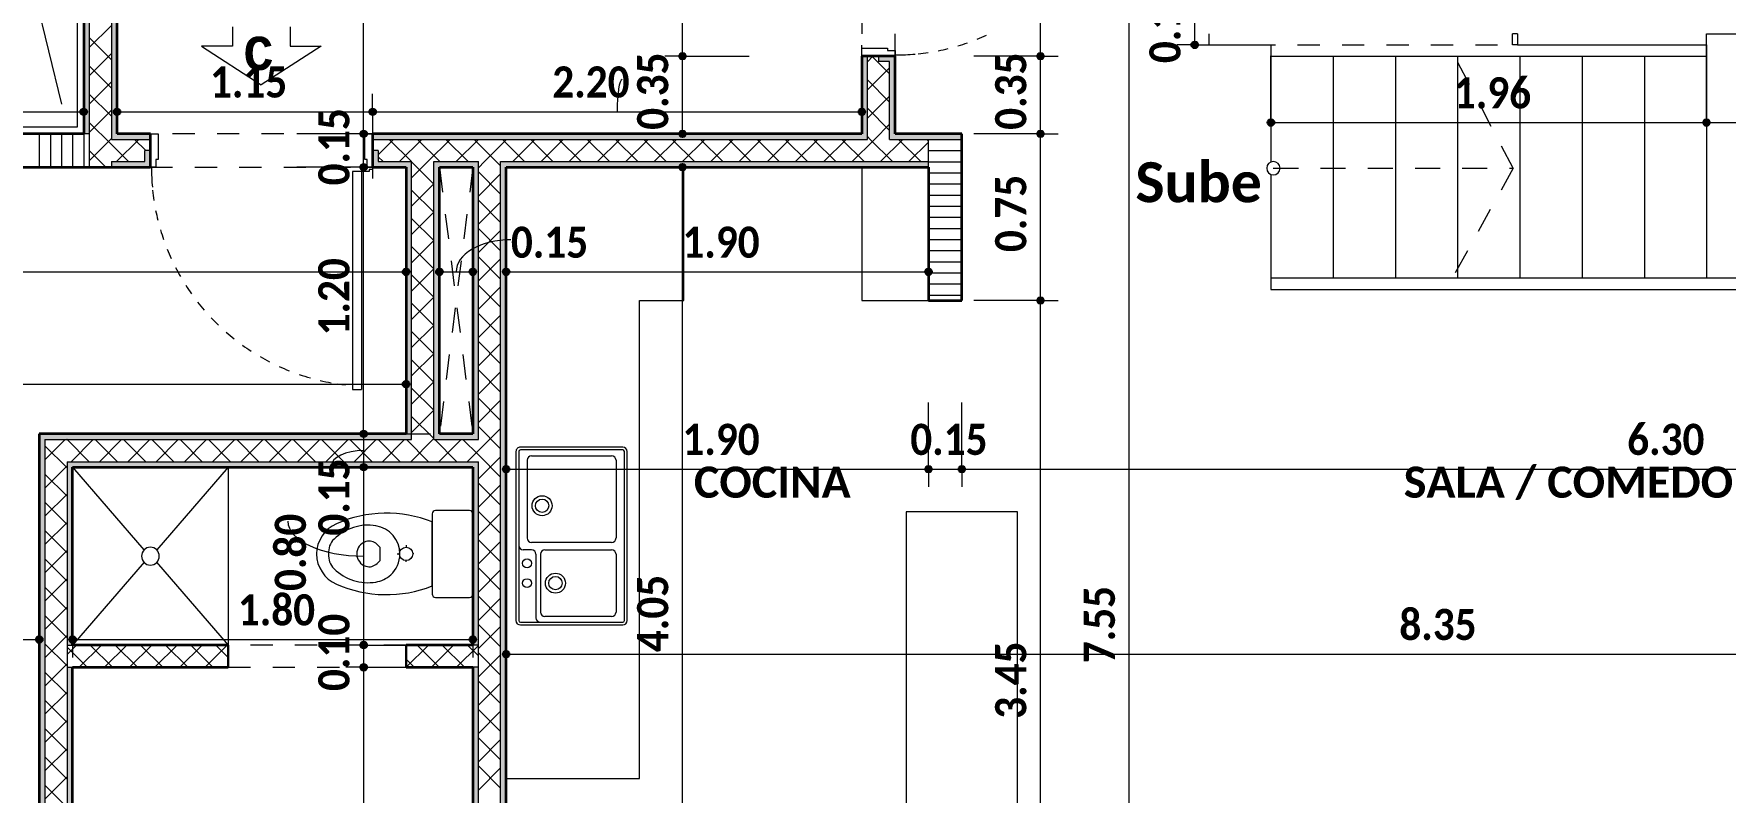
# Model space of a CAD drawing. Header units: metres. Extents: x -144 to 1000, y -717 to 29.
# Drawn here: x 789.2 to 796.81, y -564.94 to -561.53 of the extents above; entities that cross this region are included whole.
import ezdxf

# ---------------------------------------------------------------- set-up
doc = ezdxf.new("R2010")
doc.units = ezdxf.units.M
for name, pattern in [('Basculante', [0.11625, 0.075, -0.04125]), ('basculante modificado', [0.18, 0.1125, -0.0675]), ('Derribado', [0.36, 0.24, -0.12]), ('Trazo', [0.45, 0.225, -0.225])]:
    doc.linetypes.add(name, pattern=pattern)
doc.layers.get('0').update_dxf_attribs({"color": 1})
for name, color, linetype, lineweight in [('A-ANNO-DIMS', 1, 'Continuous', 9), ('A-DETL', 1, 'Continuous', 9), ('A-DETL-GENF', 1, 'Continuous', 9), ('A-DETL-MEDM', 1, 'Continuous', 30), ('A-DETL-THIN', 1, 'Continuous', 9), ('A-DOOR', 1, 'Continuous', 9), ('A-DOOR-FRAM', 1, 'Continuous', 9), ('A-DOOR-HDLN', 1, 'Trazo', 20), ('A-FLOR', 2, 'Continuous', 9), ('A-FLOR-OVHD', 7, 'Basculante', 9), ('A-WALL', 4, 'Continuous', 9), ('G-ANNO-TEXT', 2, 'Continuous', 9), ('G-IMPT', 1, 'Continuous', 9), ('P-SANR-FIXT', 1, 'Continuous', 9)]:
    doc.layers.add(name, color=color, linetype=linetype, lineweight=lineweight)
doc.layers.add('A-WALL-PATT', color=7, linetype='Continuous', lineweight=35, true_color=0x9c9c9c)
doc.styles.add('Calibri_B', font='calibrib.ttf', dxfattribs={"height": 0.165})
doc.styles.add('Calibri_B_1', font='calibrib.ttf', dxfattribs={"height": 0.135})
doc.styles.add('Calibri_B_6', font='calibrib.ttf', dxfattribs={"width": 0.9})
doc.styles.add('Courier New_B', font='courbd.ttf', dxfattribs={"height": 0.1125})

# ---------------------------------------------------------------- blocks, each defined once
blk = doc.blocks.new('LAVAMANO DE COCINA - LAVADERO COCINA_dwg-2002165-Nivel 13 DIM')
at = {"layer": 'G-IMPT'}
for p, q in [((-472.4197, -982.669), (-472.4197, -983.129)), ((-472.4072, -982.669), (-472.4072, -983.129)), ((-471.6397, -982.649), (-472.3997, -982.649)), ((-471.6397, -982.6615), (-472.3997, -982.6615)), ((-471.6322, -983.129), (-471.6322, -982.669)), ((-471.6197, -983.129), (-471.6197, -982.669)), ((-472.1014, -982.739), (-472.3872, -982.739)), ((-472.0814, -982.719), (-472.0814, -982.6815)), ((-472.0481, -983.079), (-472.0481, -982.719)), ((-471.6781, -982.699), (-472.0281, -982.699)), ((-471.6581, -982.719), (-471.6581, -983.079)), ((-472.3814, -983.079), (-472.3814, -982.779)), ((-472.1014, -982.759), (-472.3614, -982.759)), ((-472.0814, -982.779), (-472.0814, -983.079)), ((-472.1014, -983.099), (-472.3614, -983.099)), ((-471.6781, -983.099), (-472.0281, -983.099)), ((-472.3997, -983.1365), (-471.6397, -983.1365)), ((-472.3997, -983.149), (-471.6397, -983.149))]:
    blk.add_line(p, q, dxfattribs=at)
for centre, radius in [((-472.2314, -982.6989), 0.02), ((-472.1422, -982.6989), 0.02), ((-471.8831, -982.7665), 0.045), ((-471.8831, -982.7665), 0.03), ((-472.2314, -982.8265), 0.045), ((-472.2314, -982.8265), 0.03)]:
    blk.add_circle(centre, radius, dxfattribs=at)
for centre, radius, start, end in [((-472.3997, -982.669), 0.02, 90, 180), ((-472.3997, -982.669), 0.0075, 90, 180), ((-472.0614, -982.6815), 0.02, 90, 180), ((-471.6397, -982.669), 0.02, 360, 90), ((-471.6397, -982.669), 0.0075, 0, 90), ((-472.3872, -982.759), 0.02, 90, 180), ((-472.1014, -982.719), 0.02, 270, 0), ((-472.0281, -982.719), 0.02, 90, 180), ((-471.6781, -982.719), 0.02, 0, 90), ((-472.3614, -982.779), 0.02, 90, 180), ((-472.1014, -982.779), 0.02, 0, 90), ((-472.3997, -983.129), 0.02, 180, 270), ((-472.3997, -983.129), 0.0075, 180, 270), ((-472.3614, -983.079), 0.02, 180, 270), ((-472.1014, -983.079), 0.02, 270, 0), ((-472.0281, -983.079), 0.02, 180, 270), ((-471.6781, -983.079), 0.02, 270, 0), ((-471.6397, -983.129), 0.0075, 270, 0), ((-471.6397, -983.129), 0.02, 270, 360)]:
    blk.add_arc(centre, radius, start, end, dxfattribs=at)
blk = doc.blocks.new('G')
at = {"layer": 'A-ANNO-DIMS', "lineweight": 25}
h = blk.add_hatch(color=256, dxfattribs=at)
edge = h.paths.add_edge_path()
edge.add_arc((789.0185, -505.0693), 0.015, 0, 360)
h = blk.add_hatch(color=256, dxfattribs=at)
edge = h.paths.add_edge_path()
edge.add_arc((786.7141, -505.1194), 0.015, 0, 360)
h = blk.add_hatch(color=256, dxfattribs=at)
edge = h.paths.add_edge_path()
edge.add_arc((786.7141, -505.1194), 0.015, 0, 360)
h = blk.add_hatch(color=256, dxfattribs=at)
edge = h.paths.add_edge_path()
edge.add_arc((788.3248, -505.1194), 0.015, 0, 360)
h = blk.add_hatch(color=256, dxfattribs=at)
edge = h.paths.add_edge_path()
edge.add_arc((788.3248, -505.1194), 0.015, 0, 360)
h = blk.add_hatch(color=256, dxfattribs=at)
edge = h.paths.add_edge_path()
edge.add_arc((784.0204, -505.37), 0.015, 0, 360)
h = blk.add_hatch(color=256, dxfattribs=at)
edge = h.paths.add_edge_path()
edge.add_arc((784.1704, -505.37), 0.015, 0, 360)
h = blk.add_hatch(color=256, dxfattribs=at)
edge = h.paths.add_edge_path()
edge.add_arc((785.3204, -505.37), 0.015, 0, 360)
h = blk.add_hatch(color=256, dxfattribs=at)
edge = h.paths.add_edge_path()
edge.add_arc((785.3204, -505.37), 0.015, 0, 360)
h = blk.add_hatch(color=256, dxfattribs=at)
edge = h.paths.add_edge_path()
edge.add_arc((787.5208, -505.37), 0.015, 0, 360)
h = blk.add_hatch(color=256, dxfattribs=at)
edge = h.paths.add_edge_path()
edge.add_arc((789.3614, -505.4187), 0.015, 0, 360)
h = blk.add_hatch(color=256, dxfattribs=at)
edge = h.paths.add_edge_path()
edge.add_arc((791.3209, -505.4187), 0.015, 0, 360)
h = blk.add_hatch(color=256, dxfattribs=at)
edge = h.paths.add_edge_path()
edge.add_arc((791.3209, -505.4187), 0.015, 0, 360)
h = blk.add_hatch(color=256, dxfattribs=at)
edge = h.paths.add_edge_path()
edge.add_arc((785.2799, -505.4694), 0.015, 0, 360)
h = blk.add_hatch(color=256, dxfattribs=at)
edge = h.paths.add_edge_path()
edge.add_arc((785.2799, -505.4694), 0.015, 0, 360)
h = blk.add_hatch(color=256, dxfattribs=at)
edge = h.paths.add_edge_path()
edge.add_arc((786.7141, -505.4694), 0.015, 0, 360)
h = blk.add_hatch(color=256, dxfattribs=at)
edge = h.paths.add_edge_path()
edge.add_arc((788.3248, -505.4694), 0.015, 0, 360)
h = blk.add_hatch(color=256, dxfattribs=at)
edge = h.paths.add_edge_path()
edge.add_arc((788.3248, -505.4694), 0.015, 0, 360)
h = blk.add_hatch(color=256, dxfattribs=at)
edge = h.paths.add_edge_path()
edge.add_arc((785.2799, -505.6194), 0.015, 0, 360)
h = blk.add_hatch(color=256, dxfattribs=at)
edge = h.paths.add_edge_path()
edge.add_arc((785.2799, -505.6194), 0.015, 0, 360)
h = blk.add_hatch(color=256, dxfattribs=at)
edge = h.paths.add_edge_path()
edge.add_arc((786.7141, -505.6194), 0.015, 0, 360)
h = blk.add_hatch(color=256, dxfattribs=at)
edge = h.paths.add_edge_path()
edge.add_arc((785.4706, -506.0908), 0.015, 0, 360)
h = blk.add_hatch(color=256, dxfattribs=at)
edge = h.paths.add_edge_path()
edge.add_arc((785.6206, -506.0908), 0.015, 0, 360)
h = blk.add_hatch(color=256, dxfattribs=at)
edge = h.paths.add_edge_path()
edge.add_arc((785.7708, -506.0908), 0.015, 0, 360)
h = blk.add_hatch(color=256, dxfattribs=at)
edge = h.paths.add_edge_path()
edge.add_arc((785.9208, -506.0908), 0.015, 0, 360)
h = blk.add_hatch(color=256, dxfattribs=at)
edge = h.paths.add_edge_path()
edge.add_arc((787.8207, -506.0908), 0.015, 0, 360)
h = blk.add_hatch(color=256, dxfattribs=at)
edge = h.paths.add_edge_path()
edge.add_arc((788.3248, -506.2194), 0.015, 0, 360)
h = blk.add_hatch(color=256, dxfattribs=at)
edge = h.paths.add_edge_path()
edge.add_arc((788.3248, -506.2194), 0.015, 0, 360)
h = blk.add_hatch(color=256, dxfattribs=at)
edge = h.paths.add_edge_path()
edge.add_arc((785.4706, -506.5952), 0.015, 0, 360)
h = blk.add_hatch(color=256, dxfattribs=at)
edge = h.paths.add_edge_path()
edge.add_arc((785.2799, -506.8194), 0.015, 0, 360)
h = blk.add_hatch(color=256, dxfattribs=at)
edge = h.paths.add_edge_path()
edge.add_arc((785.2799, -506.8194), 0.015, 0, 360)
h = blk.add_hatch(color=256, dxfattribs=at)
edge = h.paths.add_edge_path()
edge.add_arc((785.2799, -506.9694), 0.015, 0, 360)
h = blk.add_hatch(color=256, dxfattribs=at)
edge = h.paths.add_edge_path()
edge.add_arc((785.2799, -506.9694), 0.015, 0, 360)
h = blk.add_hatch(color=256, dxfattribs=at)
edge = h.paths.add_edge_path()
edge.add_arc((785.9208, -506.978), 0.015, 0, 360)
h = blk.add_hatch(color=256, dxfattribs=at)
edge = h.paths.add_edge_path()
edge.add_arc((787.8207, -506.978), 0.015, 0, 360)
h = blk.add_hatch(color=256, dxfattribs=at)
edge = h.paths.add_edge_path()
edge.add_arc((787.8207, -506.978), 0.015, 0, 360)
h = blk.add_hatch(color=256, dxfattribs=at)
edge = h.paths.add_edge_path()
edge.add_arc((787.9707, -506.978), 0.015, 0, 360)
h = blk.add_hatch(color=256, dxfattribs=at)
edge = h.paths.add_edge_path()
edge.add_arc((787.9707, -506.978), 0.015, 0, 360)
h = blk.add_hatch(color=256, dxfattribs=at)
edge = h.paths.add_edge_path()
edge.add_arc((783.8206, -507.745), 0.015, 0, 360)
h = blk.add_hatch(color=256, dxfattribs=at)
edge = h.paths.add_edge_path()
edge.add_arc((783.9706, -507.745), 0.015, 0, 360)
h = blk.add_hatch(color=256, dxfattribs=at)
edge = h.paths.add_edge_path()
edge.add_arc((785.7708, -507.745), 0.015, 0, 360)
h = blk.add_hatch(color=256, dxfattribs=at)
edge = h.paths.add_edge_path()
edge.add_arc((785.2799, -507.7694), 0.015, 0, 360)
h = blk.add_hatch(color=256, dxfattribs=at)
edge = h.paths.add_edge_path()
edge.add_arc((785.2799, -507.7694), 0.015, 0, 360)
h = blk.add_hatch(color=256, dxfattribs=at)
edge = h.paths.add_edge_path()
edge.add_arc((785.9208, -507.8106), 0.015, 0, 360)
h = blk.add_hatch(color=256, dxfattribs=at)
edge = h.paths.add_edge_path()
edge.add_arc((785.2799, -507.8694), 0.015, 0, 360)
h = blk.add_hatch(color=256, dxfattribs=at)
edge = h.paths.add_edge_path()
edge.add_arc((785.2799, -507.8694), 0.015, 0, 360)
at = {"layer": 'A-WALL-PATT', "true_color": 0x747474}
for points in [[(784.0454, -505.4694), (784.0454, -503.9194), (784.0204, -503.9194), (784.0204, -505.4694)], [(785.6206, -506.8194), (785.6206, -505.6194), (785.5956, -505.6194), (785.5956, -506.8194)], [(785.8958, -509.6694), (785.9208, -509.6694), (785.9208, -505.6194), (785.8958, -505.6194), (785.8958, -508.3694)], [(783.8206, -511.3684), (783.8456, -511.3684), (783.8456, -506.8194), (783.8206, -506.8194), (783.8206, -509.8407)], [(785.7458, -506.9694), (785.7708, -506.9694), (785.7708, -506.9444), (783.9706, -506.9444), (783.9706, -506.9694), (785.6637, -506.9694)]]:
    blk.add_hatch(color=8, dxfattribs=at).paths.add_polyline_path(points)
at = {"layer": 'A-WALL-PATT', "lineweight": 5, "true_color": 0x747474}
h = blk.add_hatch(color=8, dxfattribs=at)
h.paths.add_polyline_path([(784.1454, -505.6194), (784.1704, -505.6194), (784.1704, -505.5944), (784.1454, -505.5944)])
h.paths.add_polyline_path([(784.1704, -505.4944), (784.1704, -503.9194), (784.1454, -503.9194), (784.1454, -505.4944)])
at = {"layer": 'A-WALL-PATT', "true_color": 0x747474}
h = blk.add_hatch(color=8, dxfattribs=at)
h.paths.add_polyline_path([(787.5208, -505.4694), (787.5458, -505.4694), (787.5458, -505.1194), (787.5208, -505.1194), (787.5208, -505.1444)])
h.paths.add_polyline_path([(787.5458, -504.1194), (787.5458, -503.9194), (787.5208, -503.9194), (787.5208, -504.1194)])
at = {"layer": 'A-WALL-PATT', "lineweight": 5, "true_color": 0x747474}
h = blk.add_hatch(color=8, dxfattribs=at)
h.paths.add_polyline_path([(787.6458, -505.4694), (787.6708, -505.4694), (787.6708, -505.1194), (787.5958, -505.1194), (787.5958, -505.1444), (787.6458, -505.1444)])
h.paths.add_polyline_path([(787.6708, -504.1194), (787.6708, -503.9194), (787.6458, -503.9194), (787.6458, -504.0944), (787.5958, -504.0944), (787.5958, -504.1194), (787.6458, -504.1194)])
at = {"layer": 'A-WALL-PATT', "true_color": 0x747474}
h = blk.add_hatch(color=8, dxfattribs=at)
h.paths.add_polyline_path([(787.9707, -505.4944), (787.9707, -505.4694), (787.6458, -505.4694), (787.6458, -505.4944), (787.8933, -505.4944)])
h.paths.add_polyline_path([(785.6637, -505.4944), (787.5458, -505.4944), (787.5458, -505.4694), (785.3204, -505.4694), (785.3204, -505.4944), (785.5708, -505.4944)])
h.paths.add_polyline_path([(784.1704, -505.4944), (784.3204, -505.4944), (784.3204, -505.4694), (784.1704, -505.4694)])
at = {"layer": 'A-WALL-PATT', "lineweight": 5, "true_color": 0x747474}
h = blk.add_hatch(color=8, dxfattribs=at)
h.paths.add_polyline_path([(785.5956, -505.6194), (785.7958, -505.6194), (785.7958, -505.5944), (785.5956, -505.5944)])
h.paths.add_polyline_path([(787.5207, -505.6194), (787.8207, -505.6194), (787.8207, -505.5944), (785.8958, -505.5944), (785.8958, -505.6194), (786.7785, -505.6194)])
h.paths.add_polyline_path([(785.3204, -505.6194), (785.4956, -505.6194), (785.4956, -505.5944), (785.3454, -505.5944), (785.3454, -505.5444), (785.3204, -505.5444), (785.3204, -505.5944)])
h.paths.add_polyline_path([(784.2954, -505.6194), (784.3204, -505.6194), (784.3204, -505.5444), (784.2954, -505.5444), (784.2954, -505.5944), (784.1704, -505.5944), (784.1704, -505.6194)])
blk.add_hatch(color=8, dxfattribs=at).paths.add_polyline_path([(785.4956, -506.8194), (785.4956, -505.6194), (785.4706, -505.6194), (785.4706, -506.8194)])
h = blk.add_hatch(color=8, dxfattribs=at)
h.paths.add_polyline_path([(785.7958, -509.6694), (785.7958, -507.8694), (785.7708, -507.8694), (785.7708, -509.6694)])
h.paths.add_polyline_path([(785.7708, -507.7694), (785.7958, -507.7694), (785.7958, -506.9444), (785.7708, -506.9444), (785.7708, -507.5398)])
h.paths.add_polyline_path([(785.7708, -506.8444), (785.7958, -506.8444), (785.7958, -505.6194), (785.7708, -505.6194), (785.7708, -506.8194)])
h = blk.add_hatch(color=8, dxfattribs=at)
h.paths.add_polyline_path([(785.7471, -506.8444), (785.7708, -506.8444), (785.7708, -506.8194), (785.5956, -506.8194), (785.5956, -506.8444), (785.7388, -506.8444)])
h.paths.add_polyline_path([(784.5489, -506.8444), (785.4956, -506.8444), (785.4956, -506.8194), (783.8456, -506.8194), (783.8456, -506.8444), (783.9706, -506.8444)])
h = blk.add_hatch(color=8, dxfattribs=at)
h.paths.add_polyline_path([(783.9456, -511.3684), (783.9706, -511.3684), (783.9706, -509.7694), (783.9456, -509.7694), (783.9456, -511.2934)])
h.paths.add_polyline_path([(783.9456, -509.6694), (783.9706, -509.6694), (783.9706, -507.8694), (783.9456, -507.8694)])
h.paths.add_polyline_path([(783.9456, -507.7694), (783.9706, -507.7694), (783.9706, -506.9444), (783.9456, -506.9444), (783.9456, -507.7676)])
at = {"layer": 'A-ANNO-DIMS'}
for p, q in [((785.2799, -505.4694), (785.2799, -503.9194)), ((788.7235, -511.4694), (788.7235, -503.9194)), ((786.7141, -505.1194), (786.7141, -504.1194)), ((788.3248, -505.1194), (788.3248, -504.1194)), ((789.0185, -505.0693), (789.0185, -504.9193)), ((784.0204, -505.37), (784.0204, -505.07)), ((784.1704, -505.37), (784.1704, -505.07)), ((787.5208, -505.37), (787.5208, -505.07)), ((789.0185, -505.0693), (788.9385, -505.0693)), ((789.0185, -505.0693), (789.3185, -505.0693)), ((786.7141, -505.1194), (786.6341, -505.1194)), ((786.7141, -505.1194), (786.6341, -505.1194)), ((786.7141, -505.4694), (786.7141, -505.1194)), ((786.7141, -505.1194), (787.0141, -505.1194)), ((786.7141, -505.1194), (787.0141, -505.1194)), ((788.3248, -505.1194), (788.0248, -505.1194)), ((788.3248, -505.1194), (788.0248, -505.1194)), ((788.3248, -505.4694), (788.3248, -505.1194)), ((788.3248, -505.1194), (788.4048, -505.1194)), ((788.3248, -505.1194), (788.4048, -505.1194)), ((789.3614, -505.4187), (789.3614, -505.1187)), ((791.3209, -505.4187), (791.3209, -505.1187)), ((791.3209, -505.4187), (791.3209, -505.1187)), ((785.3204, -505.37), (785.3204, -505.29)), ((785.3204, -505.37), (785.3204, -505.29)), ((781.8204, -505.37), (784.0204, -505.37)), ((784.0204, -505.37), (784.0204, -505.45)), ((784.1704, -505.37), (785.3204, -505.37)), ((784.1704, -505.37), (784.1704, -505.45)), ((785.3204, -505.37), (785.3204, -505.67)), ((785.3204, -505.37), (787.5208, -505.37)), ((785.3204, -505.37), (785.3204, -505.67)), ((787.5208, -505.37), (787.5208, -505.45)), ((789.3614, -505.4187), (791.3209, -505.4187)), ((789.3614, -505.4187), (789.3614, -505.4987)), ((791.3209, -505.4187), (791.3209, -505.4987)), ((791.3209, -505.4187), (792.3207, -505.4187)), ((791.3209, -505.4187), (791.3209, -505.4987)), ((785.2799, -505.4694), (784.9799, -505.4694)), ((785.2799, -505.4694), (784.9799, -505.4694)), ((785.2799, -505.6194), (785.2799, -505.4694)), ((785.2799, -505.4694), (785.3599, -505.4694)), ((785.2799, -505.4694), (785.3599, -505.4694)), ((786.7141, -505.4694), (786.4141, -505.4694)), ((786.7141, -505.4694), (786.7941, -505.4694)), ((788.3248, -505.4694), (788.0248, -505.4694)), ((788.3248, -505.4694), (788.0248, -505.4694)), ((788.3248, -506.2194), (788.3248, -505.4694)), ((788.3248, -505.4694), (788.4048, -505.4694)), ((788.3248, -505.4694), (788.4048, -505.4694)), ((785.2799, -505.6194), (784.9799, -505.6194)), ((785.2799, -505.6194), (784.9799, -505.6194)), ((785.2799, -506.8194), (785.2799, -505.6194)), ((785.2799, -505.6194), (785.3599, -505.6194)), ((785.2799, -505.6194), (785.3599, -505.6194)), ((786.7141, -505.6194), (786.4141, -505.6194)), ((786.7141, -509.6694), (786.7141, -505.6194)), ((786.7141, -505.6194), (786.7941, -505.6194)), ((785.4706, -506.0908), (785.4706, -505.7908)), ((785.6206, -506.0908), (785.6206, -505.7908)), ((785.7708, -506.0908), (785.7708, -505.7908)), ((785.9208, -506.0908), (785.9208, -505.7908)), ((787.8207, -506.0908), (787.8207, -505.7908)), ((781.6704, -506.0908), (785.4706, -506.0908)), ((785.4706, -506.0908), (785.4706, -506.1708)), ((785.6206, -506.0908), (785.7708, -506.0908)), ((785.6206, -506.0908), (785.6206, -506.1708)), ((785.7708, -506.0908), (785.7708, -506.1708)), ((785.9208, -506.0908), (787.8207, -506.0908)), ((785.9208, -506.0908), (785.9208, -506.1708)), ((787.8207, -506.0908), (787.8207, -506.1708)), ((788.3248, -506.2194), (788.0248, -506.2194)), ((788.3248, -506.2194), (788.0248, -506.2194)), ((788.3248, -509.6694), (788.3248, -506.2194)), ((788.3248, -506.2194), (788.4048, -506.2194)), ((788.3248, -506.2194), (788.4048, -506.2194)), ((785.4706, -506.5952), (785.4706, -506.2952)), ((780.6204, -506.5952), (785.4706, -506.5952)), ((785.4706, -506.5952), (785.4706, -506.6752)), ((785.9208, -506.978), (785.9208, -506.678)), ((787.8207, -506.978), (787.8207, -506.678)), ((787.8207, -506.978), (787.8207, -506.678)), ((787.9707, -506.978), (787.9707, -506.678)), ((787.9707, -506.978), (787.9707, -506.678)), ((785.2799, -506.8194), (784.9799, -506.8194)), ((785.2799, -506.8194), (785.1999, -506.8194)), ((785.2799, -506.8194), (785.3599, -506.8194)), ((785.2799, -506.8194), (785.2799, -506.9694)), ((785.2799, -506.8194), (785.5799, -506.8194)), ((785.2799, -506.9694), (785.1999, -506.9694)), ((785.2799, -506.9694), (785.1999, -506.9694)), ((785.2799, -506.9694), (785.5799, -506.9694)), ((785.2799, -506.9694), (785.2799, -507.7694)), ((785.2799, -506.9694), (785.5799, -506.9694)), ((785.9208, -506.978), (787.8207, -506.978)), ((785.9208, -506.978), (785.9208, -507.058)), ((787.8207, -506.978), (787.8207, -507.058)), ((787.8207, -506.978), (787.9707, -506.978)), ((787.8207, -506.978), (787.8207, -507.058)), ((787.9707, -506.978), (794.2709, -506.978)), ((787.9707, -506.978), (787.9707, -507.058)), ((787.9707, -506.978), (787.9707, -507.058)), ((783.8206, -507.745), (783.8206, -507.445)), ((785.7708, -507.745), (785.7708, -507.445)), ((785.9208, -507.8106), (785.9208, -507.5106)), ((780.6204, -507.745), (783.8206, -507.745)), ((783.8206, -507.745), (783.8206, -507.825)), ((783.9706, -507.745), (785.7708, -507.745)), ((783.9706, -507.745), (783.9706, -507.825)), ((785.2799, -507.7694), (785.1999, -507.7694)), ((785.2799, -507.7694), (785.1999, -507.7694)), ((785.2799, -507.7694), (785.5799, -507.7694)), ((785.2799, -507.7694), (785.2799, -507.8694)), ((785.2799, -507.7694), (785.5799, -507.7694)), ((785.7708, -507.745), (785.7708, -507.825)), ((785.2799, -507.8694), (785.1999, -507.8694)), ((785.2799, -507.8694), (785.1999, -507.8694)), ((785.2799, -507.8694), (785.5799, -507.8694)), ((785.2799, -507.8694), (785.2799, -509.6694)), ((785.2799, -507.8694), (785.5799, -507.8694)), ((785.9208, -507.8106), (794.2709, -507.8106)), ((785.9208, -507.8106), (785.9208, -507.8906))]:
    blk.add_line(p, q, dxfattribs=at)
at = {"layer": 'A-ANNO-DIMS', "linetype": 'Derribado'}
blk.add_line((783.9706, -507.745), (783.9706, -507.445), dxfattribs=at)
at = {"layer": 'A-ANNO-DIMS', "lineweight": 25}
for centre in [(789.0185, -505.0693), (786.7141, -505.1194), (786.7141, -505.1194), (788.3248, -505.1194), (788.3248, -505.1194), (784.0204, -505.37), (784.1704, -505.37), (785.3204, -505.37), (785.3204, -505.37), (787.5208, -505.37), (789.3614, -505.4187), (791.3209, -505.4187), (791.3209, -505.4187), (785.2799, -505.4694), (785.2799, -505.4694), (786.7141, -505.4694), (788.3248, -505.4694), (788.3248, -505.4694), (785.2799, -505.6194), (785.2799, -505.6194), (786.7141, -505.6194), (785.4706, -506.0908), (785.6206, -506.0908), (785.7708, -506.0908), (785.9208, -506.0908), (787.8207, -506.0908), (788.3248, -506.2194), (788.3248, -506.2194), (785.4706, -506.5952), (785.2799, -506.8194), (785.2799, -506.8194), (785.2799, -506.9694), (785.2799, -506.9694), (785.9208, -506.978), (787.8207, -506.978), (787.8207, -506.978), (787.9707, -506.978), (787.9707, -506.978), (783.8206, -507.745), (783.9706, -507.745), (785.7708, -507.745), (785.2799, -507.7694), (785.2799, -507.7694), (785.9208, -507.8106), (785.2799, -507.8694), (785.2799, -507.8694)]:
    blk.add_circle(centre, 0.015, dxfattribs=at)
at = {"layer": 'A-ANNO-DIMS'}
for centre, major_axis, ratio, start_param, end_param in [((786.4421, -505.37), (0, 0.1451), 0.148748, 0, 1.570796), ((785.9424, -506.0908), (0.2467, 0), 0.588122, 1.570796, 3.141593), ((785.2799, -506.9635), (-0.1451, 0), 0.476614, 4.712389, 6.283185), ((785.2799, -507.2126), (-0.3409, 0), 0.4597, 0, 1.570796)]:
    blk.add_ellipse(centre, major_axis=major_axis, ratio=ratio, start_param=start_param, end_param=end_param, dxfattribs=at)
at = {"layer": 'A-DETL', "color": 7}
for p, q in [((790.4703, -505.0194), (790.4484, -505.0194)), ((791.3209, -505.0194), (792.3207, -505.0194))]:
    blk.add_line(p, q, dxfattribs=at)
at = {"layer": 'A-DETL', "color": 7, "linetype": 'basculante modificado'}
for p, q in [((790.4514, -505.6242), (790.1816, -505.1084)), ((785.6206, -505.6194), (785.7708, -506.8194)), ((785.7708, -505.6194), (785.6206, -506.8194)), ((789.3722, -505.6242), (790.4514, -505.6242)), ((790.4514, -505.6242), (790.1831, -506.1081))]:
    blk.add_line(p, q, dxfattribs=at)
at = {"layer": 'A-DETL-GENF', "linetype": 'Basculante'}
for p, q in [((787.5208, -504.1194), (787.5208, -505.1194)), ((787.6708, -505.1194), (787.6708, -504.1194)), ((787.5208, -505.1194), (787.6708, -505.1194)), ((785.3204, -505.4694), (784.3204, -505.4694)), ((784.3204, -505.4694), (784.3204, -505.6194)), ((785.3204, -505.6194), (785.3204, -505.4694)), ((784.3204, -505.6194), (785.3204, -505.6194)), ((785.4708, -507.7694), (784.6708, -507.7694)), ((784.6708, -507.8694), (785.4708, -507.8694))]:
    blk.add_line(p, q, dxfattribs=at)
at = {"layer": 'A-DETL-GENF'}
for p, q in [((784.6893, -504.9884), (784.6893, -505.0752)), ((784.9497, -504.9884), (784.9497, -505.0752)), ((784.6893, -505.0752), (784.5504, -505.0752)), ((784.5504, -505.0752), (784.8195, -505.2488)), ((785.0886, -505.0752), (784.8195, -505.2488)), ((784.9497, -505.0752), (785.0886, -505.0752))]:
    blk.add_line(p, q, dxfattribs=at)
at = {"layer": 'A-DETL-MEDM'}
for p, q in [((784.6708, -507.7694), (784.6708, -507.8694)), ((785.4708, -507.8694), (785.4708, -507.7694))]:
    blk.add_line(p, q, dxfattribs=at)
at = {"layer": 'A-DETL-THIN'}
for p, q in [((789.3614, -505.0693), (789.3614, -505.1193)), ((790.4703, -505.0693), (790.4484, -505.0693)), ((790.4703, -505.0193), (790.4703, -505.0693)), ((790.4703, -505.0693), (791.3209, -505.0693)), ((791.3209, -505.0693), (791.3209, -505.0193)), ((791.3209, -505.1193), (791.3209, -505.0693)), ((791.3209, -505.0693), (791.3209, -506.119)), ((789.3614, -505.1193), (791.3209, -505.1193)), ((789.3614, -505.1193), (789.3614, -505.5963)), ((789.6414, -505.1193), (789.6414, -506.119)), ((789.9214, -505.1193), (789.9214, -506.119)), ((790.2014, -505.1193), (790.2014, -506.119)), ((790.4814, -505.1193), (790.4814, -506.119)), ((790.7614, -505.1193), (790.7614, -506.119)), ((791.0414, -505.1193), (791.0414, -506.119)), ((789.3614, -505.6516), (789.3614, -506.119)), ((792.3207, -506.119), (789.3614, -506.119)), ((789.3614, -506.169), (792.3707, -506.169))]:
    blk.add_line(p, q, dxfattribs=at)
for start, end in [(0, 180), (180, 0)]:
    blk.add_arc((789.3724, -505.624), 0.03, start, end, dxfattribs=at)
at = {"layer": 'A-DOOR'}
blk.add_line((785.3204, -505.6194), (785.3204, -505.4694), dxfattribs=at)
at = {"layer": 'A-DOOR', "lineweight": 15}
for p, q in [((785.2304, -505.6394), (785.2304, -506.6194)), ((785.3054, -505.6394), (785.2304, -505.6394)), ((785.2704, -505.6294), (785.2704, -506.6194)), ((785.3054, -505.6294), (785.3054, -505.6394)), ((785.3204, -505.6294), (785.3054, -505.6294)), ((785.2304, -506.6194), (785.2704, -506.6194))]:
    blk.add_line(p, q, dxfattribs=at)
at = {"layer": 'A-DOOR'}
for centre, start, end in [((787.673, -504.1311), 286.56293, 289.21914), ((787.673, -504.1311), 291.8777, 294.53954), ((787.673, -504.1311), 270, 275.13979), ((787.673, -504.1311), 275.94294, 278.59908), ((787.673, -504.1311), 281.25383, 283.90814), ((785.3086, -505.6216), 180, 185.13979), ((785.3086, -505.6216), 185.94294, 188.59908), ((785.3086, -505.6216), 191.25383, 193.90814), ((785.3086, -505.6216), 196.56293, 199.21914), ((785.3086, -505.6216), 201.8777, 204.53954), ((785.3086, -505.6216), 207.20557, 209.87669), ((785.3086, -505.6216), 212.55381, 215.2378), ((785.3086, -505.6216), 217.92952, 220.62982), ((785.3086, -505.6216), 223.33952, 226.05941), ((785.3086, -505.6216), 228.79027, 231.53284), ((785.3086, -505.6216), 234.28783, 237.05593), ((785.3086, -505.6216), 239.83778, 242.63398), ((785.3086, -505.6216), 245.44512, 248.27171), ((785.3086, -505.6216), 251.11426, 254.16843), ((785.3086, -505.6216), 256.84892, 259.74178), ((785.3086, -505.6216), 256.84892, 259.74178), ((785.3086, -505.6216), 261.55001, 263.54055)]:
    blk.add_arc(centre, 0.9833, start, end, dxfattribs=at)
at = {"layer": 'A-DOOR-FRAM', "lineweight": 15}
for p, q in [((787.5208, -505.0844), (787.6358, -505.0844)), ((787.5208, -505.1194), (787.5208, -505.0844)), ((787.6358, -505.0844), (787.6358, -505.0944)), ((787.6358, -505.0944), (787.6708, -505.0944)), ((787.6708, -505.0944), (787.6708, -505.1194)), ((784.3204, -505.4694), (784.3554, -505.4694)), ((784.3554, -505.4694), (784.3554, -505.5844)), ((785.2854, -505.5844), (785.2854, -505.4694)), ((785.2854, -505.4694), (785.3204, -505.4694)), ((784.3454, -505.5844), (784.3454, -505.6194)), ((784.3554, -505.5844), (784.3454, -505.5844)), ((785.2954, -505.5844), (785.2854, -505.5844)), ((785.2954, -505.6194), (785.2954, -505.5844)), ((784.3454, -505.6194), (784.3204, -505.6194)), ((785.3204, -505.6194), (785.2954, -505.6194))]:
    blk.add_line(p, q, dxfattribs=at)
at = {"layer": 'A-DOOR-HDLN'}
for p, q in [((787.5208, -505.1194), (787.6708, -505.1194)), ((784.3204, -505.4694), (784.3204, -505.6194))]:
    blk.add_line(p, q, dxfattribs=at)
at = {"layer": 'A-FLOR'}
for p, q in [((786.7207, -506.2194), (786.7207, -505.6194)), ((787.5207, -505.6194), (787.5207, -506.2194)), ((786.5208, -508.3694), (786.5208, -506.2194)), ((786.5208, -506.2194), (786.7207, -506.2194)), ((787.5207, -506.2194), (787.8207, -506.2194)), ((788.2209, -507.1694), (787.7209, -507.1694)), ((787.7209, -507.1694), (787.7209, -508.6694)), ((788.2209, -508.6694), (788.2209, -507.1694)), ((785.9208, -508.3694), (786.5208, -508.3694))]:
    blk.add_line(p, q, dxfattribs=at)
at = {"layer": 'A-FLOR-OVHD'}
for p, q in [((789.0814, -505.0193), (789.0814, -505.0693)), ((789.0814, -505.0693), (790.4484, -505.0693)), ((790.4484, -505.0693), (790.4484, -505.0193)), ((789.3614, -506.119), (789.3614, -506.169))]:
    blk.add_line(p, q, dxfattribs=at)
at = {"layer": 'A-WALL', "lineweight": 35}
for p, q in [((784.0204, -503.9194), (784.0204, -505.4694)), ((784.1704, -505.4694), (784.1704, -503.9194)), ((787.5208, -505.1194), (787.5208, -505.4694)), ((787.6708, -505.1194), (787.5208, -505.1194)), ((787.6708, -505.4694), (787.6708, -505.1194)), ((784.0204, -505.4694), (781.6704, -505.4694)), ((784.3204, -505.4694), (784.1704, -505.4694)), ((784.3204, -505.6194), (784.3204, -505.4694)), ((787.5208, -505.4694), (785.3204, -505.4694)), ((785.3204, -505.4694), (785.3204, -505.6194)), ((787.9707, -505.4694), (787.6708, -505.4694)), ((787.9707, -506.2194), (787.9707, -505.4694)), ((781.6704, -505.6194), (784.3204, -505.6194)), ((785.3204, -505.6194), (785.4706, -505.6194)), ((785.4706, -505.6194), (785.4706, -506.8194)), ((785.6206, -505.6194), (785.7708, -505.6194)), ((785.6206, -506.8194), (785.6206, -505.6194)), ((785.7708, -505.6194), (785.7708, -506.8194)), ((785.9208, -505.6194), (787.8207, -505.6194)), ((785.9208, -509.6694), (785.9208, -505.6194)), ((787.8207, -505.6194), (787.8207, -506.2194)), ((787.8207, -506.2194), (787.9707, -506.2194)), ((783.8206, -506.8194), (783.8206, -511.3684)), ((785.4706, -506.8194), (783.8206, -506.8194)), ((785.7708, -506.8194), (785.6206, -506.8194)), ((783.9706, -507.7694), (783.9706, -506.9694)), ((783.9706, -506.9694), (785.7708, -506.9694)), ((785.7708, -506.9694), (785.7708, -507.7694)), ((784.6708, -507.7694), (783.9706, -507.7694)), ((785.7708, -507.7694), (785.4708, -507.7694)), ((783.9706, -509.6694), (783.9706, -507.8694)), ((783.9706, -507.8694), (784.6708, -507.8694)), ((785.4708, -507.8694), (785.7708, -507.8694)), ((785.7708, -507.8694), (785.7708, -509.7694))]:
    blk.add_line(p, q, dxfattribs=at)
at = {"layer": 'A-WALL'}
for p, q in [((784.0454, -503.9194), (784.0454, -505.6194)), ((784.1454, -503.9194), (784.1454, -505.4944)), ((787.5458, -505.4944), (787.5458, -505.1194)), ((787.5958, -505.1194), (787.5958, -505.1444)), ((787.6458, -505.1444), (787.5958, -505.1444)), ((787.6458, -505.4944), (787.6458, -505.1444)), ((784.0454, -505.4694), (784.0204, -505.4694)), ((784.1454, -505.4944), (784.3204, -505.4944)), ((785.3204, -505.4944), (787.5458, -505.4944)), ((787.6458, -505.4944), (787.9707, -505.4944)), ((787.8207, -505.6194), (787.8207, -505.4944)), ((784.1454, -505.5944), (784.2954, -505.5944)), ((784.1454, -505.5944), (784.1454, -505.6194)), ((784.3204, -505.5444), (784.2954, -505.5444)), ((784.2954, -505.5944), (784.2954, -505.5444)), ((785.3454, -505.5444), (785.3204, -505.5444)), ((785.3454, -505.5444), (785.3454, -505.5944)), ((785.3454, -505.5944), (785.4956, -505.5944)), ((785.4956, -506.8444), (785.4956, -505.5944)), ((785.5956, -505.5944), (785.7958, -505.5944)), ((785.5956, -506.8444), (785.5956, -505.5944)), ((785.7958, -506.8444), (785.7958, -505.5944)), ((785.8958, -505.5944), (787.8207, -505.5944)), ((785.8958, -509.6694), (785.8958, -505.5944)), ((783.8456, -506.8444), (783.8456, -511.3684)), ((783.8456, -506.8444), (785.4956, -506.8444)), ((785.5956, -506.8444), (785.7958, -506.8444)), ((783.9456, -506.9444), (783.9456, -511.3684)), ((783.9456, -506.9444), (785.7958, -506.9444)), ((785.7958, -509.6694), (785.7958, -506.9444)), ((783.9456, -507.7694), (783.9706, -507.7694)), ((785.7958, -507.7694), (785.7708, -507.7694)), ((783.9456, -507.8694), (783.9706, -507.8694)), ((785.7958, -507.8694), (785.7708, -507.8694))]:
    blk.add_line(p, q, dxfattribs=at)
at = {"layer": 'A-WALL-PATT', "color": 1, "lineweight": 5, "true_color": 0xff0000}
for p, q in [((784.0454, -505.0812), (784.1454, -504.9812)), ((784.1454, -505.1358), (784.0454, -505.0358)), ((784.0454, -505.2085), (784.1454, -505.1085)), ((787.5458, -505.1446), (787.571, -505.1194)), ((787.6458, -505.1996), (787.5655, -505.1194)), ((784.1454, -505.2631), (784.0454, -505.1631)), ((787.5458, -505.2719), (787.6458, -505.1719)), ((784.0454, -505.3358), (784.1454, -505.2358)), ((784.1454, -505.3903), (784.0454, -505.2903)), ((787.6458, -505.3269), (787.5458, -505.2269)), ((784.0454, -505.4631), (784.1454, -505.3631)), ((787.5458, -505.3992), (787.6458, -505.2992)), ((787.6458, -505.4542), (787.5458, -505.3542)), ((784.1454, -505.5176), (784.0454, -505.4176)), ((787.5779, -505.4944), (787.6458, -505.4265)), ((784.0454, -505.5903), (784.1454, -505.4903)), ((784.2221, -505.5944), (784.1454, -505.5176)), ((784.1686, -505.5944), (784.2686, -505.4944)), ((784.2994, -505.5444), (784.2494, -505.4944)), ((785.3454, -505.5631), (785.4141, -505.4944)), ((785.4949, -505.5944), (785.3949, -505.4944)), ((785.4414, -505.5944), (785.5414, -505.4944)), ((785.6222, -505.5944), (785.5222, -505.4944)), ((785.5687, -505.5944), (785.6687, -505.4944)), ((785.7495, -505.5944), (785.6495, -505.4944)), ((785.696, -505.5944), (785.796, -505.4944)), ((785.8767, -505.5944), (785.7767, -505.4944)), ((785.8232, -505.5944), (785.9232, -505.4944)), ((786.004, -505.5944), (785.904, -505.4944)), ((785.9505, -505.5944), (786.0505, -505.4944)), ((786.1313, -505.5944), (786.0313, -505.4944)), ((786.0778, -505.5944), (786.1778, -505.4944)), ((786.2586, -505.5944), (786.1586, -505.4944)), ((786.2051, -505.5944), (786.3051, -505.4944)), ((786.3859, -505.5944), (786.2859, -505.4944)), ((786.3324, -505.5944), (786.4324, -505.4944)), ((786.5131, -505.5944), (786.4131, -505.4944)), ((786.4596, -505.5944), (786.5596, -505.4944)), ((786.6404, -505.5944), (786.5404, -505.4944)), ((786.5869, -505.5944), (786.6869, -505.4944)), ((786.7677, -505.5944), (786.6677, -505.4944)), ((786.7142, -505.5944), (786.8142, -505.4944)), ((786.895, -505.5944), (786.795, -505.4944)), ((786.8415, -505.5944), (786.9415, -505.4944)), ((787.0223, -505.5944), (786.9223, -505.4944)), ((786.9688, -505.5944), (787.0688, -505.4944)), ((787.1495, -505.5944), (787.0495, -505.4944)), ((787.096, -505.5944), (787.196, -505.4944)), ((787.2768, -505.5944), (787.1768, -505.4944)), ((787.2233, -505.5944), (787.3233, -505.4944)), ((787.4041, -505.5944), (787.3041, -505.4944)), ((787.3506, -505.5944), (787.4506, -505.4944)), ((787.5314, -505.5944), (787.4314, -505.4944)), ((787.4779, -505.5944), (787.5779, -505.4944)), ((787.5587, -505.4944), (787.5458, -505.4815)), ((787.6587, -505.5944), (787.5587, -505.4944)), ((787.6052, -505.5944), (787.7052, -505.4944)), ((787.7859, -505.5944), (787.6859, -505.4944)), ((787.7324, -505.5944), (787.8207, -505.5061)), ((787.8207, -505.5019), (787.8132, -505.4944)), ((784.1198, -505.6194), (784.0454, -505.5449)), ((785.3676, -505.5944), (785.3454, -505.5721)), ((785.4956, -505.6675), (785.5687, -505.5944)), ((785.5956, -505.6951), (785.4956, -505.5951)), ((785.7958, -505.6219), (785.8232, -505.5944)), ((785.8958, -505.6134), (785.8767, -505.5944)), ((784.1436, -505.6194), (784.1454, -505.6176)), ((785.8958, -505.7407), (785.7958, -505.6407)), ((785.7958, -505.7491), (785.8958, -505.6491)), ((785.4956, -505.7947), (785.5956, -505.6947)), ((785.5956, -505.8223), (785.4956, -505.7223)), ((785.4956, -505.922), (785.5956, -505.822)), ((785.8958, -505.8679), (785.7958, -505.7679)), ((785.7958, -505.8764), (785.8958, -505.7764)), ((785.5956, -505.9496), (785.4956, -505.8496)), ((785.8958, -505.9952), (785.7958, -505.8952)), ((785.7958, -506.0037), (785.8958, -505.9037)), ((785.4956, -506.0493), (785.5956, -505.9493)), ((785.5956, -506.0769), (785.4956, -505.9769)), ((785.8958, -506.1225), (785.7958, -506.0225)), ((785.7958, -506.131), (785.8958, -506.031)), ((785.4956, -506.1766), (785.5956, -506.0766)), ((785.5956, -506.2042), (785.4956, -506.1042)), ((785.4956, -506.3039), (785.5956, -506.2039)), ((785.8958, -506.2498), (785.7958, -506.1498)), ((785.7958, -506.2583), (785.8958, -506.1583)), ((785.5956, -506.3315), (785.4956, -506.2315)), ((785.8958, -506.3771), (785.7958, -506.2771)), ((785.7958, -506.3855), (785.8958, -506.2855)), ((785.4956, -506.4311), (785.5956, -506.3311)), ((785.5956, -506.4587), (785.4956, -506.3587)), ((785.8958, -506.5043), (785.7958, -506.4043)), ((785.7958, -506.5128), (785.8958, -506.4128)), ((785.4956, -506.5584), (785.5956, -506.4584)), ((785.5956, -506.586), (785.4956, -506.486)), ((785.4956, -506.6857), (785.5956, -506.5857)), ((785.8958, -506.6316), (785.7958, -506.5316)), ((785.7958, -506.6401), (785.8958, -506.5401)), ((785.5956, -506.7133), (785.4956, -506.6133)), ((785.8958, -506.7589), (785.7958, -506.6589)), ((785.7958, -506.7674), (785.8958, -506.6674)), ((785.4956, -506.813), (785.5956, -506.713)), ((785.5956, -506.8406), (785.4956, -506.7406)), ((785.8958, -506.8862), (785.7958, -506.7862)), ((785.7958, -506.8946), (785.8958, -506.7946)), ((783.8456, -506.9356), (783.9368, -506.8444)), ((783.9456, -506.9725), (783.8456, -506.8725)), ((783.9456, -506.8452), (783.9448, -506.8444)), ((784.0448, -506.9444), (783.9456, -506.8452)), ((783.9641, -506.9444), (784.0637, -506.8448)), ((784.172, -506.9444), (784.0724, -506.8448)), ((784.0914, -506.9444), (784.191, -506.8447)), ((784.2993, -506.9444), (784.1997, -506.8447)), ((784.2187, -506.9444), (784.3184, -506.8447)), ((784.4266, -506.9444), (784.3269, -506.8447)), ((784.346, -506.9444), (784.4457, -506.8447)), ((784.5539, -506.9444), (784.4542, -506.8447)), ((784.4732, -506.9444), (784.573, -506.8446)), ((784.6812, -506.9444), (784.5814, -506.8446)), ((784.6005, -506.9444), (784.7003, -506.8446)), ((784.8084, -506.9444), (784.7087, -506.8446)), ((784.7278, -506.9444), (784.8276, -506.8446)), ((784.9357, -506.9444), (784.8359, -506.8446)), ((784.8551, -506.9444), (784.9549, -506.8446)), ((785.063, -506.9444), (784.9632, -506.8446)), ((784.9824, -506.9444), (785.0822, -506.8445)), ((785.1903, -506.9444), (785.0904, -506.8445)), ((785.1096, -506.9444), (785.2095, -506.8445)), ((785.3176, -506.9444), (785.2177, -506.8445)), ((785.2369, -506.9444), (785.3368, -506.8445)), ((785.4448, -506.9444), (785.3449, -506.8445)), ((785.3642, -506.9444), (785.4641, -506.8444)), ((785.5721, -506.9444), (785.4722, -506.8444)), ((785.4915, -506.9444), (785.5914, -506.8444)), ((785.5915, -506.8444), (785.5956, -506.8403)), ((785.6994, -506.9444), (785.5994, -506.8444)), ((785.6188, -506.9444), (785.7187, -506.8444)), ((785.7958, -506.9135), (785.7267, -506.8444)), ((785.746, -506.9444), (785.7958, -506.8946)), ((783.8456, -507.0629), (783.9456, -506.9629)), ((785.8958, -507.0135), (785.7958, -506.9135)), ((785.7958, -507.0219), (785.8958, -506.9219)), ((783.9456, -507.0998), (783.8456, -506.9998)), ((785.8958, -507.1407), (785.7958, -507.0407)), ((783.8456, -507.1902), (783.9456, -507.0902)), ((785.7958, -507.1492), (785.8958, -507.0492)), ((783.9456, -507.227), (783.8456, -507.127)), ((785.8958, -507.268), (785.7958, -507.168)), ((785.7958, -507.2765), (785.8958, -507.1765)), ((783.8456, -507.3175), (783.9456, -507.2175)), ((783.9456, -507.3543), (783.8456, -507.2543)), ((783.8456, -507.4447), (783.9456, -507.3447)), ((785.8958, -507.3953), (785.7958, -507.2953)), ((785.7958, -507.4038), (785.8958, -507.3038)), ((783.9456, -507.4816), (783.8456, -507.3816)), ((785.8958, -507.5226), (785.7958, -507.4226)), ((783.8456, -507.572), (783.9456, -507.472)), ((785.7958, -507.531), (785.8958, -507.431)), ((783.9456, -507.6089), (783.8456, -507.5089)), ((785.8958, -507.6499), (785.7958, -507.5499)), ((785.7958, -507.6583), (785.8958, -507.5583)), ((783.8456, -507.6993), (783.9456, -507.5993)), ((783.9456, -507.7362), (783.8456, -507.6362)), ((783.8456, -507.8266), (783.9456, -507.7266)), ((785.8958, -507.7771), (785.7958, -507.6771)), ((785.7958, -507.7856), (785.8958, -507.6856)), ((783.9456, -507.8634), (783.8456, -507.7634)), ((785.8958, -507.9044), (785.7958, -507.8044)), ((783.8456, -507.9539), (783.9456, -507.8539)), ((785.7958, -507.9129), (785.8958, -507.8129)), ((783.9456, -507.9907), (783.8456, -507.8907)), ((785.8958, -508.0317), (785.7958, -507.9317)), ((785.7958, -508.0402), (785.8958, -507.9402)), ((783.8456, -508.0811), (783.9456, -507.9811)), ((783.9456, -508.118), (783.8456, -508.018)), ((783.8456, -508.2084), (783.9456, -508.1084)), ((785.8958, -508.159), (785.7958, -508.059)), ((785.7958, -508.1674), (785.8958, -508.0674)), ((783.9456, -508.2453), (783.8456, -508.1453)), ((785.8958, -508.2862), (785.7958, -508.1862)), ((783.8456, -508.3357), (783.9456, -508.2357)), ((785.7958, -508.2947), (785.8958, -508.1947)), ((783.9456, -508.3725), (783.8456, -508.2725)), ((785.8958, -508.4135), (785.7958, -508.3135)), ((785.7958, -508.422), (785.8958, -508.322)), ((783.8456, -508.463), (783.9456, -508.363)), ((783.9456, -508.4998), (783.8456, -508.3998))]:
    blk.add_line(p, q, dxfattribs=at)
at = {"layer": 'A-WALL-PATT', "color": 8, "lineweight": 5, "true_color": 0x727272}
for p, q in [((783.8204, -505.4694), (783.8204, -505.6194)), ((783.8704, -505.4694), (783.8704, -505.6194)), ((783.9204, -505.4694), (783.9204, -505.6194)), ((783.9704, -505.4694), (783.9704, -505.6194)), ((784.0204, -505.4694), (784.0204, -505.6194)), ((787.8207, -505.4945), (787.9707, -505.4945)), ((787.8207, -505.5445), (787.9707, -505.5445)), ((787.8207, -505.5945), (787.9707, -505.5945)), ((787.8207, -505.6445), (787.9707, -505.6445)), ((787.8207, -505.6945), (787.9707, -505.6945)), ((787.8207, -505.7445), (787.9707, -505.7445)), ((787.8207, -505.7945), (787.9707, -505.7945)), ((787.8207, -505.8445), (787.9707, -505.8445)), ((787.8207, -505.8945), (787.9707, -505.8945)), ((787.8207, -505.9445), (787.9707, -505.9445)), ((787.8207, -505.9945), (787.9707, -505.9945)), ((787.8207, -506.0445), (787.9707, -506.0445)), ((787.8207, -506.0945), (787.9707, -506.0945)), ((787.8207, -506.1445), (787.9707, -506.1445)), ((787.8207, -506.1945), (787.9707, -506.1945))]:
    blk.add_line(p, q, dxfattribs=at)
at = {"layer": 'A-WALL-PATT', "color": 8, "lineweight": 5, "true_color": 0x747474}
for p, q in [((783.9456, -507.8114), (783.9877, -507.7694)), ((784.0364, -507.8694), (783.9456, -507.7786)), ((784.0008, -507.8694), (784.1008, -507.7694)), ((784.1495, -507.8694), (784.0495, -507.7694)), ((784.1139, -507.8694), (784.2139, -507.7694)), ((784.2627, -507.8694), (784.1627, -507.7694)), ((784.2271, -507.8694), (784.3271, -507.7694)), ((784.3758, -507.8694), (784.2758, -507.7694)), ((784.3402, -507.8694), (784.4402, -507.7694)), ((784.4889, -507.8694), (784.3889, -507.7694)), ((784.4533, -507.8694), (784.5533, -507.7694)), ((784.6021, -507.8694), (784.5021, -507.7694)), ((784.5665, -507.8694), (784.6665, -507.7694)), ((784.6707, -507.8249), (784.6152, -507.7694)), ((785.4716, -507.8694), (785.5716, -507.7694)), ((785.6203, -507.8694), (785.5203, -507.7694)), ((785.5847, -507.8694), (785.6847, -507.7694)), ((785.7334, -507.8694), (785.6334, -507.7694)), ((785.6978, -507.8694), (785.7958, -507.7715)), ((785.7958, -507.8186), (785.7466, -507.7694)), ((785.5072, -507.8694), (785.4708, -507.833))]:
    blk.add_line(p, q, dxfattribs=at)
at = {"layer": 'P-SANR-FIXT'}
for p, q in [((783.9904, -503.9494), (783.9904, -505.4394)), ((783.9214, -505.3354), (783.6379, -504.1624)), ((783.9904, -505.4394), (783.2504, -505.4394)), ((783.9706, -506.9694), (784.2916, -507.3404)), ((784.6706, -506.9694), (784.3495, -507.3404)), ((784.6706, -506.9694), (784.6706, -507.7694)), ((785.5885, -507.1789), (785.5885, -507.3594)), ((785.7558, -507.1639), (785.6035, -507.1639)), ((785.5885, -507.5034), (785.5885, -507.2154)), ((785.3402, -507.3163), (785.3525, -507.3286)), ((785.3525, -507.3286), (785.3525, -507.3902)), ((785.4708, -507.3194), (785.4708, -507.3294)), ((784.293, -507.397), (783.9706, -507.7692)), ((784.3482, -507.397), (784.6708, -507.7694)), ((785.3525, -507.3902), (785.3402, -507.4025)), ((785.4308, -507.3594), (785.4408, -507.3594)), ((785.4708, -507.3944), (785.4708, -507.3894)), ((785.5058, -507.3594), (785.5008, -507.3594)), ((785.5885, -507.3594), (785.5885, -507.5398)), ((785.6035, -507.5548), (785.7558, -507.5548))]:
    blk.add_line(p, q, dxfattribs=at)
blk.add_circle((785.4708, -507.3594), 0.03, dxfattribs=at)
for centre, radius, start, end in [((785.3826, -507.7344), 0.5584, 68.35911, 113.79689), ((785.6035, -507.1789), 0.015, 90, 180), ((785.7558, -507.1789), 0.015, 0, 90), ((785.2178, -507.3608), 0.15, 113.79689, 179.46886), ((785.3004, -507.4499), 0.2199, 80.90608, 134.39736), ((785.3149, -507.3594), 0.1282, 359.99847, 80.90608), ((784.3206, -507.3694), 0.04, 0, 180), ((785.2036, -507.3511), 0.0816, 134.39736, 185.83548), ((785.3072, -507.3594), 0.0581, 107.18646, 252.81705), ((785.3048, -507.3516), 0.05, 45, 107.18646), ((784.3206, -507.3694), 0.04, 180, 0), ((785.2178, -507.358), 0.15, 180.53114, 246.20311), ((785.2036, -507.3677), 0.0816, 174.16452, 225.60264), ((785.3004, -507.2689), 0.2199, 225.60264, 279.09392), ((785.3048, -507.3671), 0.05, 252.81705, 315), ((785.3149, -507.3594), 0.1282, 312.44528, 0.00153), ((785.3826, -506.9843), 0.5584, 246.20311, 291.64089), ((785.3149, -507.3594), 0.1282, 279.09392, 312.44528), ((785.6035, -507.5398), 0.015, 180, 270), ((785.7558, -507.5398), 0.015, 270, 0)]:
    blk.add_arc(centre, radius, start, end, dxfattribs=at)
at = {"rotation": 90}
blk.add_blockref('LAVAMANO DE COCINA - LAVADERO COCINA_dwg-2002165-Nivel 13 DIM', (-196.6839, -35.2594), dxfattribs=at)
at = {"layer": 'A-ANNO-DIMS', "char_height": 0.14, "width": 0.376134, "attachment_point": 1, "rotation": 90, "line_spacing_factor": 1.158048, "style": 'Calibri_B_6'}
for s, insert in [('0.15', (788.8145, -505.151)), ('0.35', (786.51, -505.4511)), ('0.35', (788.1207, -505.4511)), ('0.15', (785.0758, -505.7011)), ('0.75', (788.1207, -506.0011)), ('1.20', (785.0758, -506.3761)), ('0.15', (785.0758, -507.277)), ('0.80', (784.88, -507.5261)), ('4.05', (786.51, -507.8011)), ('7.55', (788.5194, -507.8511)), ('0.10', (785.0758, -507.9761)), ('3.45', (788.1207, -508.1011))]:
    blk.add_mtext(s, dxfattribs=dict(at, insert=insert))
at = {"layer": 'A-ANNO-DIMS', "char_height": 0.14, "width": 0.376134, "attachment_point": 1, "line_spacing_factor": 1.158048, "style": 'Calibri_B_6'}
for s, insert in [('1.15', (784.5886, -505.1659)), ('2.20', (786.1287, -505.1659)), ('1.96', (790.1844, -505.2147)), ('0.15', (785.9424, -505.8868)), ('1.90', (786.714, -505.8868)), ('1.90', (786.714, -506.7739)), ('0.15', (787.739, -506.7739)), ('6.30', (790.9641, -506.7739)), ('1.80', (784.714, -507.5409)), ('8.35', (789.9391, -507.6066))]:
    blk.add_mtext(s, dxfattribs=dict(at, insert=insert))
at = {"layer": 'G-ANNO-TEXT', "style": 'Courier New_B', "width": 0.9}
blk.add_text('C', height=0.15, dxfattribs=at).set_placement((784.7392, -505.1821))
at = {"layer": 'G-ANNO-TEXT'}
for s, height, style, p in [('Sube', 0.18, 'Calibri_B_1', (788.7516, -505.7771)), ('COCINA', 0.14, 'Calibri_B', (786.7657, -507.1065)), ('SALA / COMEDOR', 0.14, 'Calibri_B', (789.9589, -507.1065))]:
    blk.add_text(s, height=height, dxfattribs=dict(at, style=style)).set_placement(p)

msp = doc.modelspace()

# ---------------------------------------------------------------- block references
at = {"color": 3}
msp.add_blockref('G', (5.408, -56.5064), dxfattribs=at)

doc.saveas('drawing.dxf')
